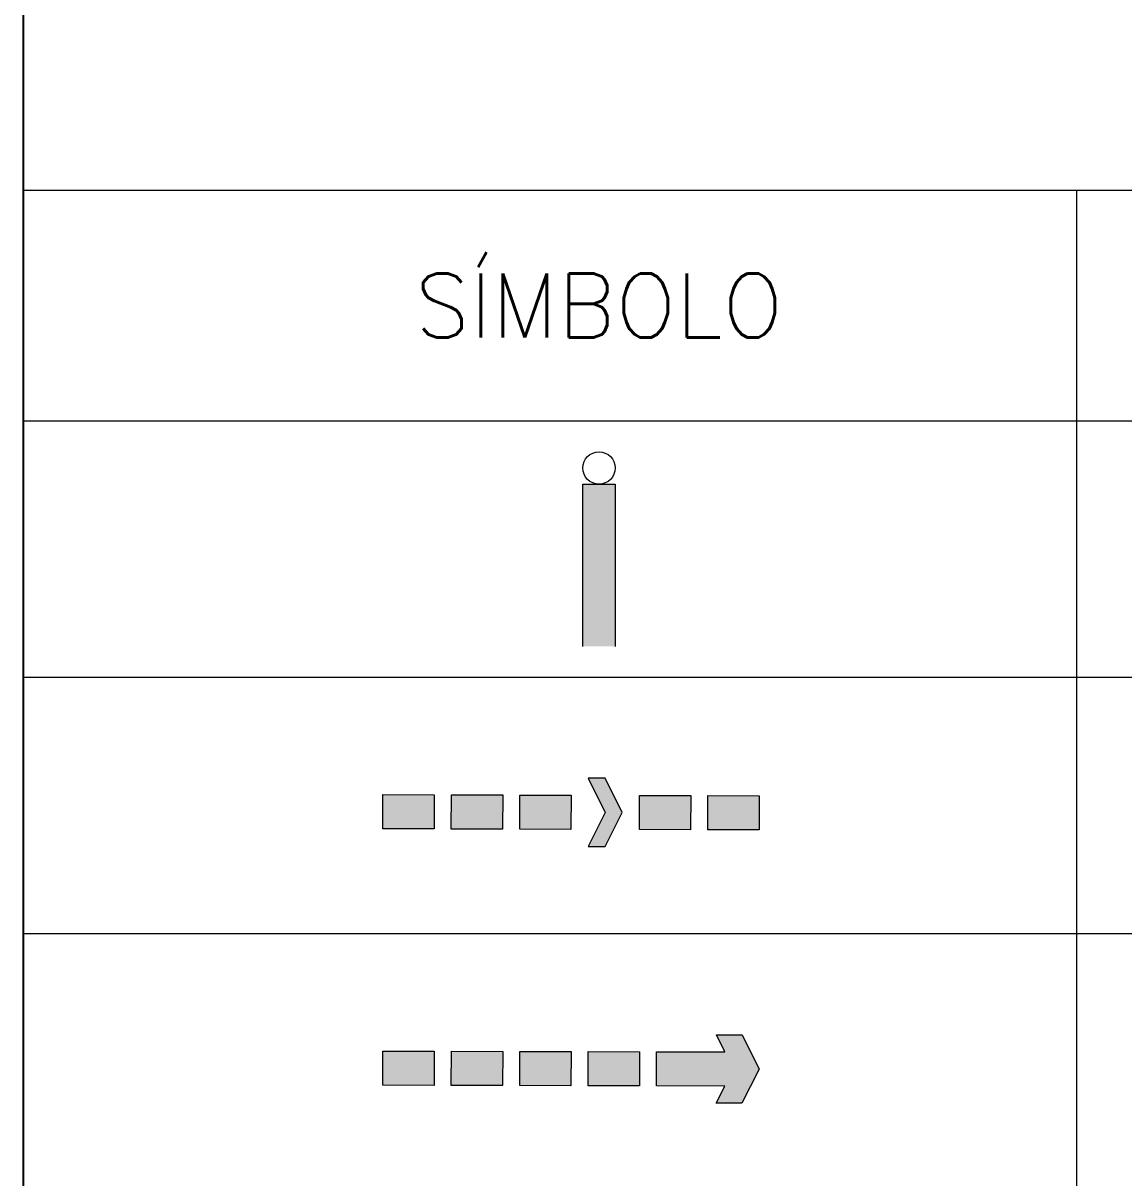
# Model space of a CAD drawing. Header units: metres. Extents: x 341 to 459, y 1341 to 1425.
# Drawn here: x 440.907 to 445.199, y 1387.105 to 1391.608 of the extents above; entities that cross this region are included whole.
import ezdxf
from ezdxf.enums import TextEntityAlignment as Align

# ---------------------------------------------------------------- set-up
doc = ezdxf.new("R2010")
doc.units = ezdxf.units.M
for name, color, linetype, lineweight in [('GL2', 7, 'Continuous', 9), ('GR140', 4, 'Continuous', 30), ('INC_EQUIP', 10, 'Continuous', 20), ('INC_PLACAS', 10, 'Continuous', 20)]:
    doc.layers.add(name, color=color, linetype=linetype, lineweight=lineweight)
doc.styles.add('R100', font='simplex.shx', dxfattribs={"height": 2.5})
doc.styles.add('ROMANS', font='ROMANS.SHX')

# ---------------------------------------------------------------- blocks, each defined once
blk = doc.blocks.new('*U71')
at = {"layer": 'INC_EQUIP'}
h = blk.add_hatch(color=256, dxfattribs=at)
h.paths.add_polyline_path([(0.5, -0.5), (2, -0.5), (2, 0.5), (0.5, 0.5)])
h.paths.add_polyline_path([(2.5, -0.5), (4, -0.5), (4, 0.5), (2.5, 0.5)])
h.paths.add_polyline_path([(-7, -0.5), (-5.5, -0.5), (-5.5, 0.5), (-7, 0.5)])
h.paths.add_polyline_path([(-5, -0.5), (-3.5, -0.5), (-3.5, 0.5), (-5, 0.5)])
h.paths.add_polyline_path([(-1, -1), (-0.5, 0), (-1, 1), (-0.5, 1), (0, 0), (-0.5, -1)])
h.paths.add_polyline_path([(-3, -0.5), (-1.5, -0.5), (-1.5, 0.5), (-3, 0.5)])
at = {"flags": 128}
blk.add_lwpolyline([(-7, -0.5), (-5.5, -0.5), (-5.5, 0.5), (-7, 0.5)], close=True, dxfattribs=at)
at = {"layer": 'INC_EQUIP', "flags": 128}
for points in [[(-1, -1), (-0.5, 0), (-1, 1), (-0.5, 1), (0, 0), (-0.5, -1)], [(-5, -0.5), (-3.5, -0.5), (-3.5, 0.5), (-5, 0.5)], [(-3, -0.5), (-1.5, -0.5), (-1.5, 0.5), (-3, 0.5)], [(0.5, -0.5), (2, -0.5), (2, 0.5), (0.5, 0.5)], [(2.5, -0.5), (4, -0.5), (4, 0.5), (2.5, 0.5)]]:
    blk.add_lwpolyline(points, close=True, dxfattribs=at)
at = {"layer": 'INC_PLACAS', "style": 'ROMANS', "width": 0.95}
for tag, flags, p in [('COD', 3, (-6.032, -1.332)), ('DESC', 3, (-5.74, -2.179)), ('X', 1, (-6.655, -3.053))]:
    blk.add_attdef(tag, text='', height=0.651, dxfattribs=dict(at, flags=flags)).set_placement(p, align=Align.MIDDLE_CENTER)
blk = doc.blocks.new('*U82')
at = {"layer": 'INC_EQUIP'}
h = blk.add_hatch(color=256, dxfattribs=at)
h.paths.add_polyline_path([(3, 0.5), (1, 0.5), (1, -0.5), (3, -0.5), (2.75, -1), (3.5, -1), (4, 0), (3.5, 1), (2.75, 1)])
h.paths.add_polyline_path([(-1, -0.5), (0.5, -0.5), (0.5, 0.5), (-1, 0.5)])
h.paths.add_polyline_path([(-3, -0.5), (-1.5, -0.5), (-1.5, 0.5), (-3, 0.5)])
h.paths.add_polyline_path([(-5, -0.5), (-3.5, -0.5), (-3.5, 0.5), (-5, 0.5)])
h.paths.add_polyline_path([(-7, -0.5), (-5.5, -0.5), (-5.5, 0.5), (-7, 0.5)])
at = {"flags": 128}
blk.add_lwpolyline([(-7, -0.5), (-5.5, -0.5), (-5.5, 0.5), (-7, 0.5)], close=True, dxfattribs=at)
at = {"layer": 'INC_EQUIP', "flags": 128}
for points in [[(3, 0.5), (1, 0.5), (1, -0.5), (3, -0.5), (2.75, -1), (3.5, -1), (4, 0), (3.5, 1), (2.75, 1), (3, 0.5)], [(-5, -0.5), (-3.5, -0.5), (-3.5, 0.5), (-5, 0.5)], [(-3, -0.5), (-1.5, -0.5), (-1.5, 0.5), (-3, 0.5)], [(-1, -0.5), (0.5, -0.5), (0.5, 0.5), (-1, 0.5)]]:
    blk.add_lwpolyline(points, close=True, dxfattribs=at)
at = {"layer": 'INC_PLACAS', "style": 'ROMANS', "width": 0.95}
for tag, flags, p in [('COD', 3, (-6.032, -1.332)), ('DESC', 3, (-5.74, -2.179)), ('X', 1, (-6.655, -3.053))]:
    blk.add_attdef(tag, text='', height=0.651, dxfattribs=dict(at, flags=flags)).set_placement(p, align=Align.MIDDLE_CENTER)

msp = doc.modelspace()

# ---------------------------------------------------------------- linework, layer by layer
msp.add_line((440.907, 1409.4939), (440.907, 1349.039))
at = {"layer": 'GL2'}
for p, q in [((440.907, 1390.9568), (458.3995, 1390.9568)), ((445.0144, 1390.9568), (445.0144, 1383.0588)), ((440.907, 1390.0571), (458.3995, 1390.0571)), ((440.907, 1389.0573), (458.3995, 1389.0573)), ((440.907, 1388.0576), (458.3995, 1388.0576))]:
    msp.add_line(p, q, dxfattribs=at)
at = {"layer": 'INC_EQUIP'}
for p, q in [((443.0894, 1389.8101), (443.2159, 1389.8101)), ((443.0894, 1389.1777), (443.0894, 1389.8101)), ((443.2159, 1389.8101), (443.2159, 1389.1777))]:
    msp.add_line(p, q, dxfattribs=at)
msp.add_circle((443.1526, 1389.8734), 0.0632, dxfattribs=at)
msp.add_solid([(443.0894, 1389.8101), (443.2159, 1389.8101), (443.0894, 1389.1777), (443.2159, 1389.1777)], dxfattribs=at)

# ---------------------------------------------------------------- block references
at = {"layer": 'INC_EQUIP', "xscale": -0.1333333333333333, "yscale": 0.1333333333333333, "zscale": 0.1333333333333333, "rotation": 179.8370442112618}
for name, p in [('*U71', (443.2434, 1388.5302)), ('*U82', (443.2434, 1387.5304))]:
    msp.add_blockref(name, p, dxfattribs=at)

# ---------------------------------------------------------------- texts
at = {"layer": 'GR140', "style": 'R100'}
msp.add_text('SÍMBOLO', height=0.25, dxfattribs=at).set_placement((443.1526, 1390.507), align=Align.MIDDLE_CENTER)

doc.saveas('drawing.dxf')
